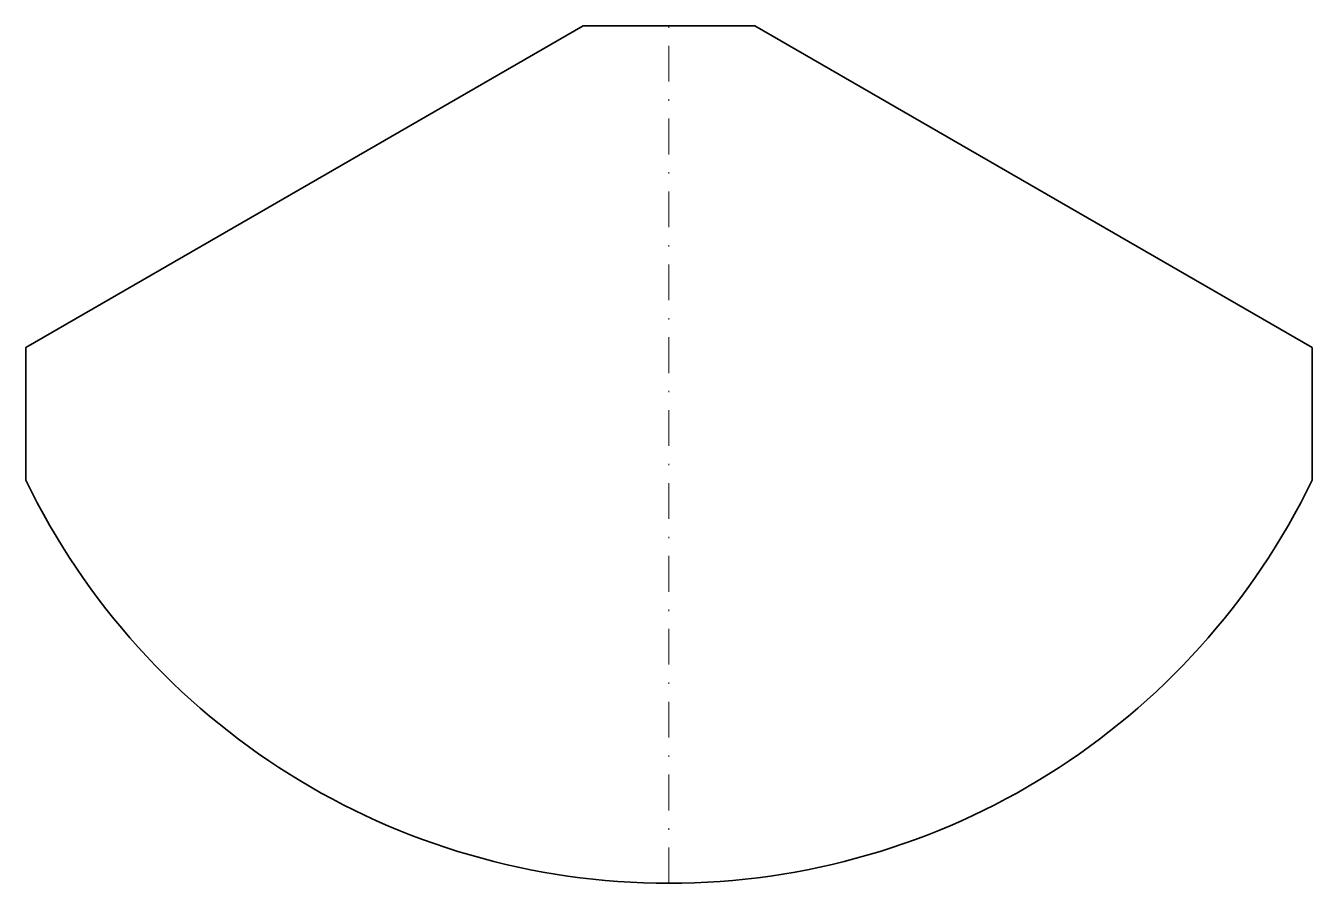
# Model space of a CAD drawing. Header units: millimetres. Extents: x -45 to 45, y 0 to 60.
import ezdxf

# ---------------------------------------------------------------- set-up
doc = ezdxf.new("R2010")
doc.units = ezdxf.units.MM
doc.header["$LTSCALE"] = 5
doc.linetypes.add('AUSGEZOGEN', pattern=[0])
doc.linetypes.add('DASHDOT', pattern=[1, 0.5, -0.25, 0, -0.25])
doc.layers.add('2', color=7, linetype='Continuous')
doc.layers.add('5', color=3, linetype='Continuous', true_color=0x00ff00)

msp = doc.modelspace()

# ---------------------------------------------------------------- linework, layer by layer
at = {"layer": '2', "color": 7, "linetype": 'AUSGEZOGEN', "lineweight": 35}
for p, q in [((-5.999, 60), (-45, 37.483)), ((5.999, 60), (-5.999, 60)), ((45, 37.483), (5.999, 60)), ((-45, 37.483), (-45, 28.206)), ((45, 28.206), (45, 37.483))]:
    msp.add_line(p, q, dxfattribs=at)
msp.add_arc((0, 50), 50, 205.84193, 334.15807, dxfattribs=at)
at = {"layer": '5', "color": 3, "linetype": 'DASHDOT', "lineweight": 18, "true_color": 0x00ff00}
msp.add_line((0, 0), (0, 60), dxfattribs=at)

doc.saveas('drawing.dxf')
